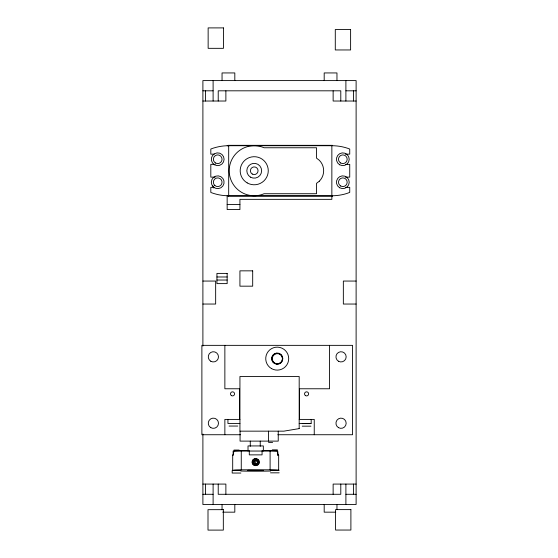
<?xml version="1.0" encoding="UTF-8"?>
<svg xmlns="http://www.w3.org/2000/svg" width="558" height="558" viewBox="0 0 558 558"><rect width="100%" height="100%" fill="white"/><g stroke="black" fill="none" stroke-linecap="round" stroke-linejoin="round"><path stroke-width="0.84" d="M233.132 454.868L233.132 451.038L277.738 451.038L277.738 455.321M252.104 462.122C251.951 457.539 259.407 457.539 259.254 462.122C259.407 466.697 251.951 466.697 252.104 462.122L253.639 462.17C258.619 470.003 258.619 454.345 253.639 462.17M256.31 460.231L256.785 458.718M254.574 465.518L255.048 464.116M256.882 460.524L257.782 459.227M253.576 465.009L254.476 463.824M257.329 460.971L258.57 460.022M252.788 464.221L254.023 463.37M257.622 461.543L259.079 461.013M252.279 463.224L253.737 462.805M254.657 464.235C263.46 464.186 251.323 455.893 254.385 464.033M257.719 462.17L259.254 462.122M277.745 470.478L271.23 470.408L277.745 470.331M278.024 455.279A22.983 0.809 0 0 0 278.024 454.903L277.535 451.017A22.983 0.809 0 0 0 270.602 450.648L262.065 450.634L262.065 454.868L249.293 454.868L249.293 450.634L240.749 450.648A22.983 0.809 0 0 0 233.823 451.017L233.328 454.903A22.983 0.809 0 0 0 232.979 455.216M278.024 470.596A22.983 0.809 0 0 0 278.024 470.22L277.535 470.157A22.983 0.809 0 0 0 270.602 469.787L240.749 469.787A22.983 0.809 0 0 0 233.823 470.157L233.328 470.22A22.983 0.809 0 0 0 232.979 470.534M234.423 470.303L240.1 470.408L234.423 470.506M202.896 90.814L213.107 90.814M345.897 90.814L356.116 90.814M202.896 101.026L225.878 101.026L225.878 90.814M356.116 101.026L333.133 101.026L333.133 90.814M227.155 145.715L331.857 145.715A50.053 50.053 0 0 1 347.376 148.184L349.733 149.056L349.733 154.141L345.423 154.141M214.258 154.141L210.812 154.141L210.812 149.028L211.189 148.874A50.053 50.053 0 0 1 228.689 145.715L228.689 195.767L228.048 196.151L332.491 196.151L331.857 195.767L228.689 195.767A50.053 50.053 0 0 1 211.845 192.845L210.812 192.44L210.812 187.342L214.258 187.342M215.123 164.359L210.812 164.359L210.812 177.123L215.123 177.123M345.423 164.359L349.733 164.359L349.733 177.123L345.423 177.123M345.423 187.342L349.733 187.342L349.733 192.398L346.825 193.48A50.053 50.053 0 0 1 331.857 195.767L331.857 145.715L332.491 145.331L228.048 145.331L228.689 145.715M227.155 204.451L239.926 204.451M216.936 276.977L227.155 276.977M216.936 280.032L227.155 280.032M202.896 281.058L215.66 281.058L215.66 304.04L202.896 304.04M356.116 281.058L343.344 281.058L343.344 304.04L356.116 304.04M239.94 419.407L224.867 419.407L224.867 434.731M299.186 419.407L314.245 419.407L314.245 434.731M239.94 423.494L227.936 423.494L227.936 419.407M299.186 423.494L311.183 423.494L311.183 419.407M302.248 423.606L310.932 423.606M229.066 426.054L237.75 426.054M302.248 426.166L310.932 426.166M240.484 434.731L201.884 434.731L201.884 345.353L352.551 345.353L352.551 434.731L277.8 434.731M268.538 442.389L272.625 442.389M272.276 449.853L277.382 449.853M233.969 450.062L239.082 450.062M270.581 470.282L279.174 470.282M240.868 470.492L232.184 470.492L232.184 473.045L240.868 473.045M270.49 472.835L279.174 472.835M202.896 484.079L225.878 484.079L225.878 494.29M356.116 484.079L333.133 484.079L333.133 494.29M202.896 494.29L213.107 494.29M345.897 494.29L356.116 494.29M222.74 512.167L234.813 512.167L234.813 504.509M335.742 512.167L324.191 512.167L324.191 504.509M257.622 462.805L259.079 463.224M252.279 461.013L253.737 461.543M257.329 463.37L258.57 464.221M252.788 460.022L254.023 460.971M256.882 463.824L257.782 465.009M253.576 459.227L254.476 460.524M256.31 464.116L256.785 465.518M254.574 458.718L255.048 460.231M353.563 90.814L353.563 101.026M353.563 484.079L353.563 494.29M345.897 80.596L345.897 101.026M345.897 484.079L345.897 504.509M340.792 101.026L340.792 90.814L218.22 90.814L218.22 101.026M340.792 484.079L340.792 494.29L218.22 494.29L218.22 484.079M336.962 80.596L336.962 72.938L324.191 72.938L324.191 80.596M336.962 504.509L336.962 509.614M331.857 195.886L331.857 199.346L239.926 199.346L239.926 209.557L227.155 209.557L227.155 195.753M329.569 345.353L329.569 388.766L299.562 388.766L299.562 419.407M278.658 455.091L278.658 470.408M278.24 431.153L278.24 441.113L240.066 441.113L240.066 431.153M270.1 450.634L270.1 469.773M268.524 431.153L268.524 441.113M263.341 451.038L263.341 445.933L248.017 445.933L248.017 451.038M260.237 441.113L260.237 446.288M255.676 458.543L255.676 460.134M255.676 460.427L255.676 465.693M250.277 441.113L250.277 446.288M241.258 450.634L241.258 469.773M239.549 419.407L239.549 388.766L224.867 388.766L224.867 345.353M234.813 80.596L234.813 72.938L222.049 72.938L222.049 80.596M232.693 455.091L232.693 470.408M222.049 504.509L222.049 509.614M213.107 80.596L213.107 101.026M213.107 484.079L213.107 504.509M205.449 90.814L205.449 101.026M205.449 484.079L205.449 494.29M202.896 346.086L202.896 80.596L356.116 80.596L356.116 504.509L202.896 504.509L202.896 433.998M270.602 471.022A22.983 0.809 0 0 1 240.749 471.022M213.902 188.032A4.087 4.087 0 0 1 212.877 185.723M319.329 181.197L316.532 183.338L316.532 193.724L264.087 193.724L261.96 194.54A25.026 25.026 0 0 1 229.199 170.741A25.026 25.026 0 0 1 261.96 146.942L264.087 147.758L316.532 147.758L316.532 158.144L319.329 160.286A14.787 14.787 0 0 1 319.329 181.197M247.85 470.359L263.585 470.408L247.85 470.359M299.186 428.6L283.862 431.153L239.94 431.153L239.94 376.504L299.186 376.504L299.186 428.6M223.458 27.9L208.141 27.9L208.141 48.33L223.458 48.33L223.458 27.9M350.612 29.525L335.288 29.525L335.288 49.955L350.612 49.955L350.612 29.525M252.69 270.846L239.926 270.846L239.926 286.17L252.69 286.17L252.69 270.846M227.155 273.399L216.936 273.399L216.936 283.617L227.155 283.617L227.155 273.399M223.326 509.67L208.001 509.67L208.001 530.1L223.326 530.1L223.326 509.67M350.898 509.614L335.574 509.614L335.574 530.044L350.898 530.044L350.898 509.614M210.819 427.665A5.106 5.106 0 0 0 218.485 423.236A5.106 5.106 0 0 0 210.819 418.814A5.106 5.106 0 0 0 210.819 427.665M210.819 361.263A5.106 5.106 0 0 0 218.485 356.841A5.106 5.106 0 0 0 210.819 352.419A5.106 5.106 0 0 0 210.819 361.263M231.507 395.643A2.044 2.044 0 0 0 234.569 393.871A2.044 2.044 0 0 0 231.507 392.1A2.044 2.044 0 0 0 231.507 395.643M338.504 361.263A5.106 5.106 0 0 0 346.169 356.841A5.106 5.106 0 0 0 338.504 352.419A5.106 5.106 0 0 0 338.504 361.263M338.504 427.665A5.106 5.106 0 0 0 346.169 423.236A5.106 5.106 0 0 0 338.504 418.814A5.106 5.106 0 0 0 338.504 427.665M305.561 395.643A2.044 2.044 0 0 0 308.63 393.871A2.044 2.044 0 0 0 305.561 392.1A2.044 2.044 0 0 0 305.561 395.643M271.474 368.58A11.495 11.495 0 0 0 288.709 358.634A11.495 11.495 0 0 0 271.474 348.68A11.495 11.495 0 0 0 271.474 368.58M274.536 363.272A5.364 5.364 0 0 0 282.578 358.634A5.364 5.364 0 0 0 274.536 353.988A5.364 5.364 0 0 0 274.536 363.272M274.801 363.139A5.106 5.106 0 0 0 282.46 358.717A5.106 5.106 0 0 0 274.801 354.288A5.106 5.106 0 0 0 274.801 363.139M274.41 363.495A5.615 5.615 0 0 0 282.836 358.634A5.615 5.615 0 0 0 274.41 353.765A5.615 5.615 0 0 0 274.41 363.495M215.534 163.013A4.338 4.338 0 0 0 222.049 159.246A4.338 4.338 0 0 0 215.534 155.487A4.338 4.338 0 0 0 215.534 163.013M214.802 185.458A4.338 4.338 0 0 0 221.951 183.136A4.338 4.338 0 0 0 216.364 178.107A4.338 4.338 0 0 0 214.802 185.458M340.666 185.995A4.338 4.338 0 0 0 347.181 182.236A4.338 4.338 0 0 0 340.666 178.476A4.338 4.338 0 0 0 340.666 185.995M340.666 163.013A4.338 4.338 0 0 0 347.181 159.246A4.338 4.338 0 0 0 340.666 155.487A4.338 4.338 0 0 0 340.666 163.013M214.516 164.777A6.382 6.382 0 0 0 224.093 159.246A6.382 6.382 0 0 0 214.516 153.722A6.382 6.382 0 0 0 214.516 164.777M213.435 186.979A6.382 6.382 0 0 0 223.953 183.561A6.382 6.382 0 0 0 215.73 176.161A6.382 6.382 0 0 0 213.435 186.979M339.648 187.76A6.382 6.382 0 0 0 349.217 182.236A6.382 6.382 0 0 0 339.648 176.705A6.382 6.382 0 0 0 339.648 187.76M247.201 182.905A14.048 14.048 0 0 0 268.265 170.741A14.048 14.048 0 0 0 247.201 158.577A14.048 14.048 0 0 0 247.201 182.905M250.521 177.158A7.407 7.407 0 0 0 261.632 170.741A7.407 7.407 0 0 0 250.521 164.331A7.407 7.407 0 0 0 250.521 177.158M252.307 174.061A3.829 3.829 0 0 0 258.054 170.741A3.829 3.829 0 0 0 252.307 167.421A3.829 3.829 0 0 0 252.307 174.061M339.648 164.777A6.382 6.382 0 0 0 349.217 159.246A6.382 6.382 0 0 0 339.648 153.722A6.382 6.382 0 0 0 339.648 164.777"/></g></svg>
